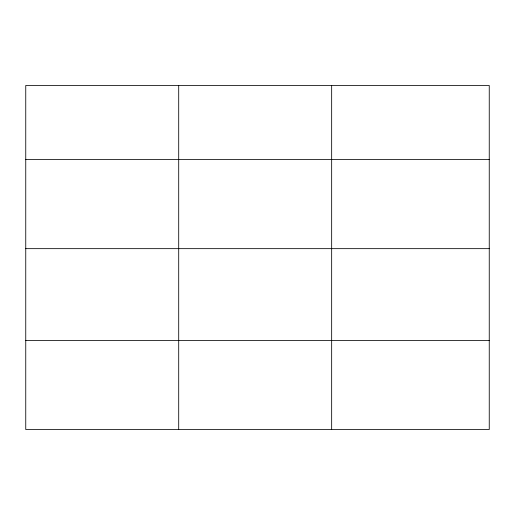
<?xml version="1.0" encoding="UTF-8"?>
<svg xmlns="http://www.w3.org/2000/svg" width="515" height="515" viewBox="0 0 515 515"><rect width="100%" height="100%" fill="white"/><g stroke="black" fill="none" stroke-linecap="round" stroke-linejoin="round"><path stroke-width="0.77" d="M489.25 248.655L489.25 85.484L25.75 85.484L25.75 429.516L489.25 429.516L489.25 248.655L25.75 248.655M25.75 159.573L489.25 159.573M25.75 340.434L489.25 340.434M331.66 85.484L331.66 429.516M178.705 85.484L178.705 429.516"/></g></svg>
